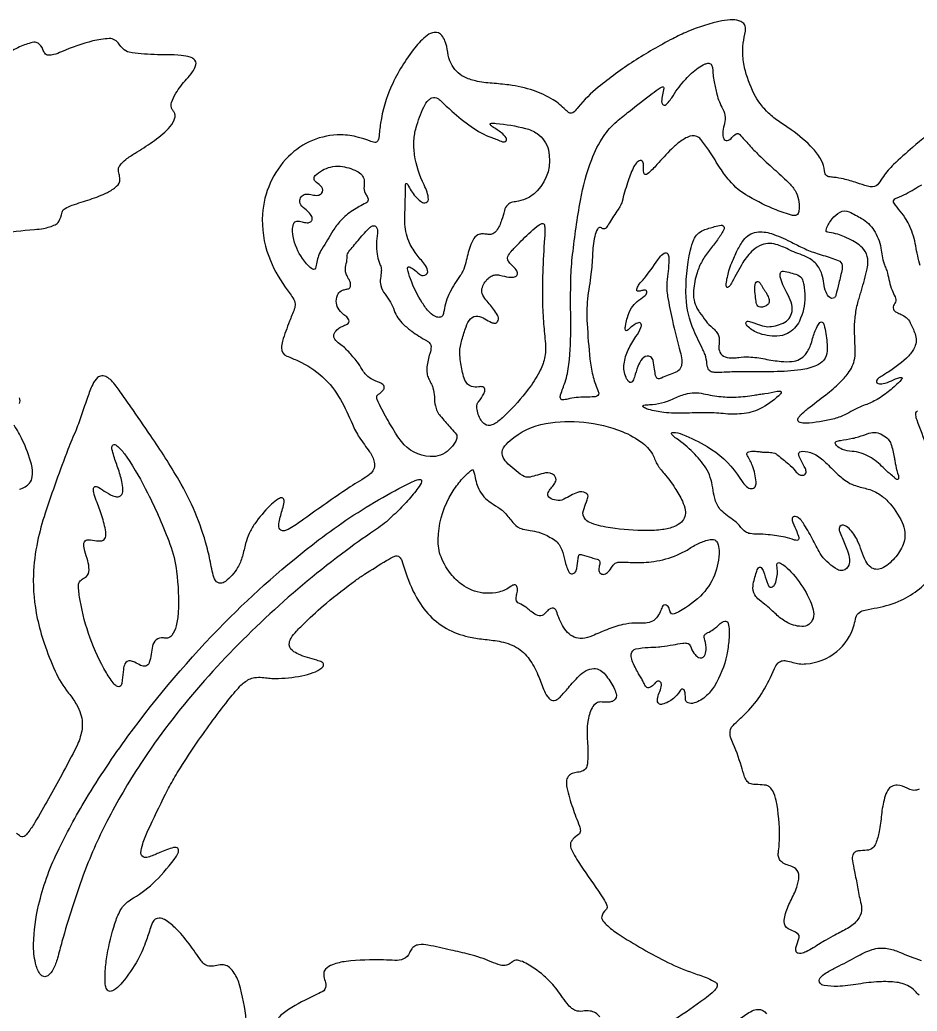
# Model space of a CAD drawing. Extents: x 5.6 to 18.4, y 2.5 to 21.5.
# Drawn here: x 8.2 to 13.13, y 9.19 to 14.64 of the extents above; entities that cross this region are included whole.
import ezdxf

# ---------------------------------------------------------------- set-up
doc = ezdxf.new("R2010")
doc.units = 0
doc.layers.add('SignTorch_HUMMINGBIRD_WELCO', color=18, linetype='CONTINUOUS')

msp = doc.modelspace()

# ---------------------------------------------------------------- linework, layer by layer
at = {"layer": 'SignTorch_HUMMINGBIRD_WELCO'}
for points in [[(13.4174, 14.1841, 0.022023), (13.1083, 13.9391, 0.01032), (13.0039, 13.8447, 0.053553), (12.9477, 13.7791, 0.002299), (12.9219, 13.7411, -0.233719), (12.8884, 13.722, -0.091394), (12.8609, 13.7254, -0.005958), (12.8014, 13.7448, 0.023721), (12.729, 13.7657, 0.032986), (12.6755, 13.7747, -0.01527), (12.649, 13.7782, -0.265751), (12.6289, 13.7945, -0.064222), (12.6252, 13.8098, 0.095227), (12.6065, 13.8697, 0.065647), (12.5621, 13.9313, 0.050217), (12.4411, 14.0365, 0.009999), (12.3769, 14.0799, -0.045527), (12.3161, 14.1278, -0.078448), (12.2456, 14.2192, -0.059863), (12.1895, 14.3592, -0.046527), (12.1757, 14.4402, -0.053695), (12.178, 14.5114, -0.018292), (12.1899, 14.5786, 0.18899), (12.184, 14.615, 0.165699), (12.1651, 14.6312, 0.089218), (12.1208, 14.6402, 0.05892), (12.0604, 14.6345, 0.045708), (11.8732, 14.5759, 0.021974), (11.7899, 14.5368, 0.0223), (11.5764, 14.4124, 0.029307), (11.381, 14.2698, 0.045469), (11.27, 14.16, -0.007962), (11.248, 14.1348, -0.384898), (11.218, 14.1316, -0.041114), (11.2013, 14.146, 0.060808), (11.1323, 14.2011, 0.057114), (11.0251, 14.2513, 0.04863), (10.8897, 14.2825, 0.016423), (10.7979, 14.2914, -0.038949), (10.7065, 14.3045, -0.062197), (10.6435, 14.327, -0.168124), (10.5719, 14.4009, -0.076941), (10.554, 14.4625, 0.058363), (10.5384, 14.5248, 0.075381), (10.5221, 14.5537, 0.264875), (10.4797, 14.5711, 0.135242), (10.4408, 14.5547, 0.058804), (10.373, 14.4872, 0.061076), (10.245, 14.2773, 0.07017), (10.1846, 14.0717, 0.012846), (10.1752, 13.9935, -0.110429), (10.1691, 13.9746, -0.309794), (10.1527, 13.967, -0.04954), (10.123, 13.975, 0.023732), (10.063, 13.9946, 0.06504), (9.967, 14.008, 0.202331), (9.6779, 13.8888, 0.18099), (9.5357, 13.5724, 0.106053), (9.57, 13.3408, 0.068123), (9.661, 13.172, -0.010873), (9.7029, 13.1119, -0.125534), (9.7144, 13.0792, -0.113567), (9.7103, 13.05, -0.005124), (9.6842, 12.9838, 0.022524), (9.6455, 12.8745, 0.070958), (9.6398, 12.8379, 0.30757), (9.6699, 12.7926, -0.007632), (9.7313, 12.7663, -0.080133), (9.8654, 12.6785, -0.080946), (9.9639, 12.554, -0.029275), (10.0295, 12.418, 0.049905), (10.0678, 12.3463, 0.012397), (10.1241, 12.2667, -0.107989), (10.15, 12.2095, -0.257109), (10.132, 12.15, -0.061644), (10.094, 12.121, 0.017377), (9.9918, 12.0566, 0.007063), (9.7483, 11.8859, -0.025982), (9.6765, 11.8395, -0.103591), (9.6559, 11.8328, -0.145468), (9.6373, 11.8362, -0.196207), (9.628, 11.8469, -0.14355), (9.6266, 11.8806, -0.009972), (9.6461, 11.953, 0.02292), (9.6551, 11.9898, 0.212473), (9.6507, 12.0085, 0.335747), (9.6354, 12.0129, 0.060519), (9.6126, 12.0008, 0.044077), (9.5772, 11.9709, 0.041778), (9.4933, 11.8711, 0.04519), (9.4624, 11.8178, 0.047655), (9.443, 11.7627, -0.002956), (9.425, 11.6925, -0.071225), (9.3988, 11.6301, -0.092677), (9.3315, 11.5542, -0.146287), (9.3059, 11.5442, -0.287969), (9.2773, 11.5592, -0.082001), (9.262, 11.599, 0.001627), (9.2417, 11.6967, 0.014474), (9.2299, 11.7456, 0.065897), (9.0769, 12.1098, 0.01789), (8.9216, 12.3549, 0.001125), (8.8121, 12.5139, 0.002143), (8.754, 12.597, 0.031789), (8.7053, 12.6575, 0.078487), (8.6806, 12.6773, 0.145332), (8.6525, 12.6838, 0.169019), (8.6295, 12.6741, 0.1066), (8.6025, 12.637, 0.018502), (8.5738, 12.5647, 0.008001), (8.5436, 12.4752, -0.021304), (8.511, 12.3865, -0.004466), (8.4881, 12.3329, 0.011625), (8.466, 12.279, 0.011919), (8.3414, 11.9291, 0.027457), (8.2993, 11.7733, 0.043312), (8.2768, 11.5897, 0.062195), (8.2981, 11.3513, 0.028366), (8.336, 11.2142, 0.024646), (8.396, 11.062, 0.061904), (8.4701, 10.9408, -0.035813), (8.5134, 10.8776, -0.055857), (8.5361, 10.8265, -0.122426), (8.542, 10.7317, -0.071046), (8.5144, 10.6492, -0.007143), (8.4324, 10.4916, -0.010381), (8.2848, 10.2303, -0.030534), (8.2459, 10.1729, -0.041313), (8.2308, 10.1564, -0.32522), (8.2064, 10.1535, -0.077955), (8.1841, 10.1709, 0.392947)], [(8.0807, 13.4665, -0.01414), (8.2826, 13.488, 0.025812), (8.3329, 13.4945, 0.060778), (8.3968, 13.5145, 0.159964), (8.416, 13.532, 0.076673), (8.4352, 13.5829, -0.104723), (8.4406, 13.5954, -0.117906), (8.4503, 13.6037, -0.033996), (8.4904, 13.6212, -0.008532), (8.5879, 13.6539, 0.037596), (8.6833, 13.6923, 0.060169), (8.7341, 13.7255, 0.23156), (8.7518, 13.7653, 0.060632), (8.7474, 13.7926, -0.078969), (8.744, 13.82, -0.156337), (8.7508, 13.8388, -0.063384), (8.7848, 13.8731, -0.029385), (8.8351, 13.9077, 0.013886), (8.9304, 13.9691, 0.047806), (9.0188, 14.0428, 0.095639), (9.051, 14.091, 0.09524), (9.0557, 14.1133, 0.129515), (9.0517, 14.1296, 0.038105), (9.0425, 14.144, -0.097362), (9.035, 14.1593, -0.142865), (9.0356, 14.1853, -0.064551), (9.0596, 14.2368, -0.044126), (9.1183, 14.3136, 0.027648), (9.1513, 14.3539, 0.096057), (9.1693, 14.3923, 0.294812), (9.1583, 14.4249, 0.098313), (9.1377, 14.4355, 0.04588), (9.0894, 14.4447, 0.024937), (9.0121, 14.4483, -0.019152), (8.8685, 14.4533, -0.031023), (8.8032, 14.4622, -0.159541), (8.7675, 14.4823, -0.035154), (8.7476, 14.5074, 0.106672), (8.7242, 14.5295, 0.148548), (8.6934, 14.5374, 0.050954), (8.6032, 14.5241, 0.042426), (8.4313, 14.4647, -0.036372), (8.3885, 14.4493, -0.075896), (8.3599, 14.4458, -0.229938), (8.3393, 14.4566, -0.076292), (8.3284, 14.4774, 0.160909), (8.302, 14.512, 0.196911), (8.2796, 14.5169, 0.060133), (8.21, 14.4956, 0.028633), (8.1329, 14.4561, 0.019166)], [(13.1508, 13.2901, -0.027215), (13.1256, 13.3983, 0.057102), (13.094, 13.5048, 0.041733), (13.0739, 13.5427, 0.031242), (13.04, 13.589, -0.02239), (13.0071, 13.6324, -0.416668), (13.0116, 13.6565, -0.061999), (13.0236, 13.6627, 0.037765), (13.073, 13.685, 0.010886), (13.1591, 13.7345, 0.004594)], [(9.446, 9.1434, 0.047206), (9.4076, 9.3431, 0.083608), (9.3751, 9.4101, 0.086383), (9.347, 9.4379, 0.129015), (9.322, 9.447, 0.088853), (9.2849, 9.444, -0.068111), (9.248, 9.4394, -0.154297), (9.2188, 9.449, -0.0839), (9.199, 9.469, 0.003895), (9.1326, 9.5622, 0.043212), (9.0559, 9.6508, 0.05661), (8.998, 9.6956, 0.135318), (8.968, 9.7041, 0.299493), (8.932, 9.6807, 0.025795), (8.917, 9.6413, -0.008553), (8.8913, 9.5656, -0.040931), (8.8501, 9.475, -0.045057), (8.765, 9.3502, -0.053554), (8.7297, 9.3156, -0.09053), (8.7049, 9.3024, -0.29627), (8.6836, 9.3083, -0.154375), (8.6729, 9.3321, -0.047698), (8.6714, 9.4148, -0.022596), (8.6822, 9.5023, -0.036291), (8.7245, 9.6747, -0.04021), (8.7537, 9.7452, -0.114551), (8.7946, 9.7936, -0.026826), (8.8265, 9.8148, 0.061952), (8.9475, 9.9082, 0.043705), (9.0633, 10.045, 0.118246), (9.0748, 10.0737, 0.154359), (9.0729, 10.085, 0.195223), (9.066, 10.091, 0.151375), (9.0467, 10.0916, 0.036196), (8.972, 10.065, -0.00841), (8.9143, 10.0408, -0.139285), (8.887, 10.0379, -0.380827), (8.8677, 10.0623, -0.065364), (8.8772, 10.112, -0.028294), (8.9058, 10.1848, -0.009901), (9.0033, 10.3859, -0.007901), (9.0479, 10.4701, -0.014974), (9.0734, 10.5134, -0.00906), (9.1628, 10.6495, -0.016142), (9.3454, 10.8993, -0.018822), (9.4117, 10.9779, -0.094508), (9.4631, 11.0164, -0.0765), (9.4925, 11.0256, -0.057016), (9.5336, 11.027, -0.015256), (9.5695, 11.0231, 0.03649), (9.6056, 11.0207, 0.047878), (9.7523, 11.0358, 0.036927), (9.8144, 11.0531, 0.07876), (9.8625, 11.0796, 0.233879), (9.871, 11.097, 0.288256), (9.8625, 11.1103, 0.033653), (9.8346, 11.1211, 0.009155), (9.7836, 11.1362, -0.037696), (9.7335, 11.1542, -0.057102), (9.7002, 11.1738, -0.286665), (9.6833, 11.2181, -0.090945), (9.6929, 11.2423, -0.048071), (9.7226, 11.2813, -0.015035), (9.7455, 11.3045, 0.005426), (9.7689, 11.3273, -0.021758), (9.8871, 11.4353, -0.017242), (10.0465, 11.5596, -0.014287), (10.0964, 11.5937, -0.006088), (10.2168, 11.669, -0.032878), (10.2623, 11.6927, -0.300583), (10.2884, 11.6882, -0.126132), (10.301, 11.6684, 0.004067), (10.3307, 11.58, 0.061275), (10.4037, 11.4308, 0.15999), (10.606, 11.2683, 0.035904), (10.6672, 11.2502, 0.027663), (10.749, 11.237, -0.014444), (10.8355, 11.2254, -0.087628), (10.9314, 11.1917, -0.114464), (11.0021, 11.1271, -0.051669), (11.0496, 11.04, -0.008016), (11.0806, 10.9623, 0.060607), (11.1016, 10.9225, 0.072269), (11.1171, 10.9059, 0.275218), (11.1473, 10.9016, 0.109983), (11.1719, 10.9191, 0.007369), (11.2167, 10.9702, -0.014176), (11.2737, 11.0335, -0.078983), (11.3141, 11.0643, -0.115375), (11.3559, 11.0756, -0.137127), (11.3914, 11.067, -0.100877), (11.4197, 11.0425, -0.043877), (11.4658, 10.9708, -0.043887), (11.4795, 10.9377, -0.32733), (11.4668, 10.9, -0.094862), (11.4498, 10.8923, -0.071455), (11.4251, 10.8901, -0.002359), (11.3949, 10.8918, 0.162914), (11.3705, 10.8852, 0.126881), (11.3473, 10.8595, 0.087092), (11.3233, 10.7837, 0.054058), (11.3209, 10.6876, -0.023776), (11.3243, 10.5915, -0.04805), (11.3187, 10.5398, -0.240732), (11.298, 10.514, -0.07377), (11.2677, 10.5055, 0.053808), (11.237, 10.4982, 0.11387), (11.2193, 10.4868, 0.159157), (11.2071, 10.4621, 0.090004), (11.2085, 10.4215, 0.031154), (11.2404, 10.3095, 0.008612), (11.2776, 10.2097, -0.089938), (11.2828, 10.1835, -0.251344), (11.2727, 10.1639, 0.055857), (11.2419, 10.1373, 0.060941), (11.2308, 10.1219, 0.112357), (11.2279, 10.1119, 0.126046), (11.234, 10.0811, 0.038887), (11.2842, 9.9943, -0.000005), (11.396, 9.8315, -0.028449), (11.4216, 9.7893, -0.065927), (11.43, 9.7667, -0.178536), (11.4288, 9.7576, -0.092181), (11.4222, 9.7493, 0.151249), (11.4, 9.713, 0.193278), (11.402, 9.698, 0.075213), (11.4253, 9.6683, 0.044975), (11.4907, 9.6169, 0.0284), (11.7642, 9.4604, 0.034806), (11.9054, 9.4018, -0.014284), (11.9827, 9.3734, -0.04768), (12.0246, 9.3518, -0.160938), (12.0336, 9.3407, -0.259592), (12.0305, 9.3197, -0.044093), (12.0065, 9.2936, -0.026358), (11.9658, 9.2601, -0.016641), (11.8008, 9.147, -0.020149)], [(8.2003, 12.5326, 0.175562), (8.201, 12.5625, 0.097028)], [(13.1888, 12.2951, -0.007605), (13.1331, 12.4407, -0.043088), (13.1259, 12.4674, -0.136514), (13.1271, 12.4805, -0.134484), (13.135, 12.4914, -0.03855)], [(8.1997, 12.0604, 0.046206), (8.2319, 12.0748, 0.091273), (8.2552, 12.0944, 0.138467), (8.2706, 12.129, 0.102118), (8.2663, 12.1978, 0.048612), (8.2155, 12.3321, 0.021103), (8.1713, 12.4127, -0.175395)], [(13.1455, 10.4134, -0.070737), (13.1241, 10.4066, -0.100302), (13.1083, 10.4071, -0.061884), (13.0793, 10.418, 0.100356), (13.024, 10.434, 0.290488), (12.9725, 10.407, 0.062879), (12.9547, 10.3644, 0.043158), (12.9375, 10.2724, -0.021443), (12.9244, 10.1797, -0.046521), (12.9058, 10.1143, -0.111251), (12.8897, 10.0904, -0.178025), (12.8575, 10.0766, 0.011293), (12.8104, 10.073, 0.103997), (12.7925, 10.0674, 0.195066), (12.7799, 10.0516, 0.112066), (12.7779, 10.0208, 0.012621), (12.789, 9.961, -0.01134), (12.805, 9.8763, 0.023273), (12.823, 9.792, -0.084193), (12.8272, 9.7451, -0.148647), (12.8079, 9.6959, -0.100614), (12.751, 9.6479, -0.005099), (12.682, 9.611, 0.009207), (12.6313, 9.5835, 0.014984), (12.601, 9.565, -0.023265), (12.523, 9.5193, -0.074297), (12.4962, 9.5099, -0.117594), (12.4793, 9.5107, -0.265607), (12.4679, 9.5224, -0.138078), (12.4684, 9.5458, -0.012167), (12.484, 9.5924, 0.040497), (12.4859, 9.5994, 0.174809), (12.4844, 9.6086, 0.188869), (12.4573, 9.6309, -0.055653), (12.4253, 9.6455, -0.264219), (12.403, 9.6848, -0.061613), (12.4074, 9.7196, -0.06216), (12.4379, 9.7978, 0.038726), (12.472, 9.8746, 0.069024), (12.4841, 9.9334, 0.239577), (12.4662, 9.9752, 0.107281), (12.4359, 9.991, -0.04816), (12.4039, 10.0032, -0.104252), (12.3812, 10.021, -0.129149), (12.3713, 10.0423, -0.079306), (12.3708, 10.0638, 0.031072), (12.3771, 10.1499, 0.051047), (12.3589, 10.3503, 0.076438), (12.34, 10.4027, 0.070216), (12.3255, 10.4222, 0.106617), (12.312, 10.431, 0.066006), (12.2934, 10.4355, 0.02687), (12.2467, 10.4378, -0.069198), (12.221, 10.4413, -0.150128), (12.1995, 10.4551, -0.095885), (12.1853, 10.4805, -0.009157), (12.1674, 10.538, 0.035602), (12.115, 10.6797, -0.083657), (12.1053, 10.7162, -0.21704), (12.1216, 10.7629, -0.020552), (12.156, 10.796, 0.024062), (12.209, 10.8477, 0.051554), (12.2858, 10.9495, 0.039189), (12.349, 11.0755, -0.094174), (12.3681, 11.1051, -0.130408), (12.3877, 11.1171, -0.119337), (12.4126, 11.1184, -0.028405), (12.4504, 11.1091, 0.093624), (12.522, 11.101, 0.152842), (12.6914, 11.1683, 0.15901), (12.7867, 11.3157, 0.006083), (12.797, 11.3565, -0.191015), (12.8164, 11.3841, -0.09203), (12.8473, 11.3971, -0.009902), (12.913, 11.41, 0.062552), (13.0449, 11.4508, 0.135051), (13.2264, 11.6015, 0.140024)], [(11.3888, 9.161, 0.213288), (11.3362, 9.1936, 0.076304), (11.2958, 9.1928, -0.132385), (11.2557, 9.1966, -0.083628), (11.2352, 9.2083, -0.053741), (11.2097, 9.2345, -0.019824), (11.1776, 9.2788, 0.047539), (11.1136, 9.3577, 0.037119), (11.0521, 9.4115, 0.036897), (10.983, 9.456, 0.059118), (10.9444, 9.4714, 0.206665), (10.9136, 9.4669, 0.033756), (10.8963, 9.4545, -0.113105), (10.8773, 9.445, -0.132841), (10.8431, 9.4459, -0.02798), (10.793, 9.464, 0.038685), (10.6725, 9.5046, 0.007492), (10.5708, 9.5287, 0.002569), (10.445, 9.5559, 0.088165), (10.3944, 9.5575, 0.094734), (10.3714, 9.5495, 0.108194), (10.3556, 9.5351, 0.057158), (10.3434, 9.513, -0.195864), (10.3107, 9.4798, -0.116359), (10.2633, 9.4713, 0.005306), (10.2009, 9.4741, 0.036908), (9.9947, 9.4659, 0.063825), (9.92, 9.4476, 0.10343), (9.8826, 9.4233, 0.184088), (9.872, 9.4, 0.106709), (9.8771, 9.3664, -0.083717), (9.8838, 9.3329, -0.290267), (9.8638, 9.2993, -0.009783), (9.8256, 9.2808, 0.030885), (9.6785, 9.2018, 0.071429), (9.6228, 9.1553, 0.112141)], [(13.1438, 9.2802, -0.017773), (13.122, 9.3028, 0.066245), (13.0981, 9.3232, 0.115018), (13.0215, 9.3509, 0.04143), (12.925, 9.3543, 0.031418), (12.81, 9.3415, -0.033465), (12.6951, 9.3292, -0.053939), (12.622, 9.3341, -0.166843), (12.6008, 9.3459, -0.376556), (12.6004, 9.3751, -0.078281), (12.6338, 9.4036, -0.024876), (12.6911, 9.4351, 0.016734), (12.7985, 9.4918, -0.04848), (12.8857, 9.5309, -0.125694), (12.9693, 9.5372, -0.057823), (13.0358, 9.5174, 0.022951), (13.1563, 9.472, 0.026637)], [(12.161, 9.153, -0.045314), (12.2264, 9.194, -0.10408), (12.2591, 9.2027, -0.281692), (12.3059, 9.1775, -0.059464)]]:
    msp.add_lwpolyline(points, format="xyb", dxfattribs=at)
for points in [[(11.2292, 13.0595, -0.008201), (11.2306, 13.2166, -0.021999), (11.24, 13.351, -0.015001), (11.283, 13.648, -0.047646), (11.3451, 13.8734, -0.05499), (11.4097, 13.9994, -0.071049), (11.4826, 14.0816, -0.009044), (11.5507, 14.1372, -0.004963), (11.6775, 14.2351, -0.00695), (11.7216, 14.2675, -0.150473), (11.7347, 14.2718, -0.471513), (11.7412, 14.2644, -0.01686), (11.7339, 14.2291, 0.05924), (11.7293, 14.1907, 0.160288), (11.7339, 14.1768, 0.435701), (11.7534, 14.1746, 0.059955), (11.7764, 14.1997, 0.016196), (11.7924, 14.2235, -0.044461), (11.8614, 14.3148, -0.049916), (11.9293, 14.3762, -0.063742), (11.9679, 14.3977, -0.098717), (11.9883, 14.4015, -0.264085), (12.0039, 14.3924, -0.117801), (12.0093, 14.3742, 0.012575), (12.0122, 14.339, 0.021493), (12.0182, 14.2994, 0.012496), (12.033, 14.2321, 0.0668), (12.0654, 14.1499, -0.119885), (12.0782, 14.104, -0.085204), (12.0721, 14.0606, 0.073964), (12.0651, 14.0174, 0.097282), (12.0705, 13.9882, 0.358355), (12.0899, 13.9774, 0.184469), (12.1158, 13.9932, -0.088752), (12.1384, 14.0135, -0.365197), (12.1585, 14.0106, 0.001222), (12.2099, 13.953, 0.017265), (12.2635, 13.8973, 0.011824), (12.3463, 13.8206, -0.009906), (12.4246, 13.7487, -0.063752), (12.4623, 13.7021, -0.085989), (12.4818, 13.6536, -0.082628), (12.4843, 13.5992, -0.037087), (12.4797, 13.5759, -0.263103), (12.4703, 13.5664, -0.12711), (12.4492, 13.566, -0.040626), (12.3584, 13.5954, -0.030239), (12.2076, 13.6691, -0.088251), (12.1017, 13.7567, -0.034392), (12.0517, 13.8246, 0.001456), (11.9933, 13.9158, 0.021082), (11.9507, 13.9763, 0.065269), (11.9337, 13.9933, 0.256736), (11.8851, 14.0007, 0.074751), (11.8285, 13.9697, 0.03409), (11.783, 13.93, 0.017664), (11.7037, 13.8447, -0.042624), (11.652, 13.7944, -0.224531), (11.6381, 13.791, -0.237447), (11.6335, 13.7946, -0.095138), (11.63, 13.808, -0.023506), (11.6295, 13.8447, 0.188449), (11.6228, 13.8634, 0.294074), (11.6109, 13.8669, 0.142809), (11.5906, 13.8539, 0.073534), (11.5728, 13.8261, 0.027957), (11.5416, 13.7454, 0.015684), (11.5119, 13.6421, -0.062909), (11.502, 13.617, -0.032107), (11.4902, 13.5983, 0.026912), (11.442, 13.524, -0.038174), (11.4236, 13.497, -0.31669), (11.4069, 13.4921, -0.071975), (11.398, 13.4967, 0.215697), (11.3881, 13.4986, 0.212879), (11.3761, 13.4894, 0.073699), (11.3615, 13.4499, 0.043723), (11.3493, 13.3466, -0.025004), (11.341, 13.243, -0.006962), (11.3311, 13.1749, 0.015174), (11.3224, 13.1066, 0.039019), (11.3197, 12.9712, 0.009762), (11.335, 12.776, 0.0372), (11.3505, 12.6871, 0.040747), (11.377, 12.609, -0.056587), (11.3833, 12.5883, -0.280005), (11.3784, 12.5753, -0.156553), (11.3591, 12.5682, -0.008396), (11.3113, 12.5671, 0.020137), (11.2602, 12.5647, 0.046613), (11.213, 12.556, -0.059551), (11.1857, 12.5518, -0.367591), (11.1727, 12.562, -0.136652), (11.1741, 12.5804, 0.004409), (11.1983, 12.6494, 0.056762), (11.2195, 12.747, 0.026148), (11.23, 12.963, 0.002037), (11.2296, 13.0113, -0.001156)], [(10.32, 13.6349, 0.010244), (10.321, 13.7076, -0.008119), (10.3212, 13.7258, -0.083313), (10.324, 13.7402, -0.418606), (10.3271, 13.7416, -0.188193), (10.3342, 13.735, 0.025054), (10.3528, 13.7014, 0.084029), (10.4037, 13.6435, 0.169117), (10.4279, 13.6348, 0.416185), (10.4472, 13.6538, 0.08788), (10.4404, 13.6934, 0.029017), (10.4234, 13.7331, -0.078948), (10.3716, 13.898, -0.05071), (10.368, 13.9775, -0.056431), (10.38, 14.048, -0.03623), (10.4216, 14.1606, -0.091365), (10.449, 14.1999, -0.095549), (10.4664, 14.2116, -0.24947), (10.4989, 14.2087, -0.048232), (10.5152, 14.1956, 0.010227), (10.5764, 14.1384, 0.027823), (10.6828, 14.0533, 0.064725), (10.7953, 13.9933, -0.003793), (10.8542, 13.9705, 0.228112), (10.8702, 13.9717, 0.451831), (10.8745, 13.9928, 0.065481), (10.8488, 14.0189, 0.027615), (10.7996, 14.053, -0.103658), (10.7887, 14.0633, -0.131224), (10.787, 14.0678, -0.261963), (10.7881, 14.0701, -0.147987), (10.7938, 14.0721, -0.034232), (10.8195, 14.0715, -0.037696), (10.9811, 14.0439, -0.088678), (11.0451, 14.0152, -0.187244), (11.1068, 13.9254, -0.253645), (11.0459, 13.7011, -0.076687), (10.996, 13.6627, -0.084152), (10.9418, 13.6438, 0.005983), (10.9101, 13.638, 0.145537), (10.8834, 13.6241, 0.139593), (10.8649, 13.5921, -0.013795), (10.85, 13.5392, -0.078392), (10.8215, 13.4815, -0.269743), (10.7768, 13.461, -0.004041), (10.7502, 13.4639, 0.100283), (10.7294, 13.4621, 0.180181), (10.6971, 13.4379, 0.064057), (10.6765, 13.3946, 0.029149), (10.6531, 13.3061, -0.066631), (10.637, 13.2595, -0.041809), (10.6227, 13.2362, 0.043373), (10.566, 13.1429, 0.035496), (10.5451, 13.0917, 0.039359), (10.5332, 13.0432, -0.01274), (10.5291, 13.0213, -0.29306), (10.5144, 13.0065, -0.124194), (10.4941, 13.007, -0.145709), (10.453, 13.033, -0.038259), (10.4137, 13.0857, -0.052068), (10.349, 13.2164, -0.034765), (10.3327, 13.2716, -0.212535), (10.3347, 13.2812, -0.334619), (10.3412, 13.2832, -0.077341), (10.3649, 13.2704, -0.019854), (10.3977, 13.2434, 0.259187), (10.4274, 13.2367, 0.39494), (10.4432, 13.2634, 0.121085), (10.426, 13.298, -0.010095), (10.3807, 13.354, -0.067082), (10.3396, 13.4248, -0.097579), (10.3184, 13.5306, -0.009293)], [(9.8339, 13.308, -0.008231), (9.8269, 13.2758, -0.382132), (9.816, 13.2682, -0.154614), (9.8043, 13.2736, -0.056919), (9.7555, 13.3291, -0.102928), (9.7043, 13.4492, -0.083923), (9.7027, 13.5047, -0.062781), (9.707, 13.5209, -0.274726), (9.7242, 13.5339, -0.111102), (9.753, 13.5307, 0.070096), (9.7815, 13.5251, 0.156211), (9.7994, 13.5298, 0.197496), (9.808, 13.542, 0.208534), (9.8037, 13.5648, 0.058334), (9.7832, 13.5884, 0.004019), (9.7521, 13.6163, -0.260104), (9.7406, 13.6489, -0.161867), (9.7535, 13.673, -0.179447), (9.7763, 13.6828, -0.084838), (9.8083, 13.6789, 0.107938), (9.8404, 13.6765, 0.164258), (9.86, 13.6863, 0.389181), (9.8612, 13.721, 0.068019), (9.8327, 13.7466, -0.167543), (9.8202, 13.7631, -0.285181), (9.8254, 13.7842, -0.131329), (9.9099, 13.8316, -0.090058), (9.9626, 13.8353, -0.083259), (10.0544, 13.8094, -0.114289), (10.0817, 13.7878, -0.1336), (10.0936, 13.7604, -0.071542), (10.0936, 13.724, 0.152977), (10.0994, 13.6881, 0.046686), (10.1105, 13.6704, -0.189628), (10.1162, 13.6503, -0.258516), (10.1042, 13.633, 0.025262), (10.0322, 13.5926, 0.068106), (9.9651, 13.5364, 0.0451), (9.9228, 13.4804, 0.007422), (9.8927, 13.4305, -0.013938), (9.862, 13.381, 0.06222), (9.8439, 13.3443, 0.03369)], [(12.8273, 13.1521, 0.016251), (12.8588, 13.2728, 0.052653), (12.8633, 13.3112, 0.144213), (12.8474, 13.3678, 0.092845), (12.8148, 13.4031, 0.031245), (12.7806, 13.4253, 0.024561), (12.7342, 13.4486, 0.037877), (12.6973, 13.4617, 0.030823), (12.6502, 13.4715, -0.053037), (12.6366, 13.4749, -0.236526), (12.6344, 13.4773, -0.162758), (12.6349, 13.4915, -0.081314), (12.6663, 13.5464, -0.093311), (12.7098, 13.5833, -0.245853), (12.76, 13.585, -0.021452), (12.8282, 13.5486, -0.114051), (12.8959, 13.4842, -0.052228), (12.9195, 13.4387, -0.048979), (12.9344, 13.3861, -0.011747), (12.9412, 13.3428, 0.055044), (12.9517, 13.3001, 0.007737), (12.9614, 13.2748, -0.030276), (12.97, 13.2491, -0.015742), (12.9811, 13.2016, 0.049729), (12.9954, 13.1549, 0.014419), (13.012, 13.1185, -0.193501), (13.0141, 13.0897, -0.102279), (13.0068, 13.0769, 0.296258), (13.003, 13.05, 0.17868), (13.0201, 13.033, -0.000115), (13.0458, 13.0213, -0.061654), (13.0735, 13.0042, -0.110655), (13.096, 12.976, -0.024959), (13.122, 12.9153, -0.193572), (13.12, 12.8428, -0.092671), (13.0871, 12.7942, -0.058876), (12.9741, 12.7041, 0.000083), (12.9235, 12.6727, 0.188178), (12.9107, 12.6556, 0.446912), (12.9198, 12.6413, 0.085747), (12.9459, 12.6415, 0.071715), (12.9927, 12.6573, -0.060249), (13.0391, 12.6741, -0.114112), (13.0485, 12.6741, -0.389163), (13.0503, 12.6716, -0.156949), (13.0453, 12.6613, -0.028903), (12.9825, 12.6029, -0.040371), (12.914, 12.5549, -0.046384), (12.848, 12.524, 0.018855), (12.8097, 12.5086, 0.023683), (12.7803, 12.4938, -0.014631), (12.7353, 12.47, -0.053842), (12.6702, 12.4463, -0.043708), (12.5215, 12.4232, -0.093976), (12.4904, 12.427, -0.176284), (12.4799, 12.4351, -0.211897), (12.4782, 12.4462, -0.122648), (12.4879, 12.4633, -0.038702), (12.5335, 12.5045, -0.000408), (12.6314, 12.5799, 0.030714), (12.7089, 12.6475, 0.032408), (12.7537, 12.6978, 0.124215), (12.7902, 12.7804, 0.05743), (12.7932, 12.8364, -0.013299), (12.7896, 12.9405, -0.03487), (12.7943, 13.0175, -0.033962), (12.81, 13.095, -0.010712), (12.8185, 13.1236, 0.005637)], [(10.9674, 13.4354, -0.032117), (11.0556, 13.5134, -0.100813), (11.0715, 13.5213, -0.413677), (11.0848, 13.5136, -0.065627), (11.0881, 13.4883, -0.019667), (11.0861, 13.441, 0.012317), (11.0756, 13.252, 0.012488), (11.0746, 13.0932, 0.015916), (11.0808, 12.9689, 0.004211), (11.0906, 12.8621, -0.081384), (11.0854, 12.7806, -0.063611), (11.058, 12.7061, -0.04414), (10.9965, 12.6099, -0.034948), (10.8713, 12.4689, -0.039963), (10.8227, 12.4283, -0.059397), (10.7963, 12.414, -0.250002), (10.7578, 12.4184, -0.100414), (10.737, 12.4399, -0.120667), (10.7141, 12.5072, -0.042516), (10.714, 12.5234, -0.088154), (10.716, 12.531, -0.066493), (10.723, 12.542, 0.059321), (10.7516, 12.5856, 0.067621), (10.7579, 12.604, 0.39554), (10.7458, 12.6232, 0.122391), (10.7244, 12.6235, -0.137576), (10.6847, 12.6252, -0.227213), (10.6483, 12.66, -0.035216), (10.6357, 12.7021, -0.023967), (10.6215, 12.7833, -0.076828), (10.6234, 12.8473, -0.025735), (10.6316, 12.8818, -0.0121), (10.6546, 12.9536, -0.090775), (10.6794, 12.9975, -0.262593), (10.7188, 13.0124, -0.109265), (10.7574, 12.9974, 0.043375), (10.7937, 12.9776, 0.10364), (10.8126, 12.9736, 0.255715), (10.828, 12.982, 0.246864), (10.8304, 13.0093, 0.062721), (10.8111, 13.0427, 0.017034), (10.7637, 13.101, -0.099136), (10.7436, 13.1362, -0.165794), (10.7439, 13.1703, -0.138811), (10.7816, 13.2239, -0.087459), (10.804, 13.2365, -0.106584), (10.825, 13.239, -0.045005), (10.8523, 13.234, 0.060757), (10.9032, 13.2264, 0.084399), (10.9262, 13.2296, 0.30863), (10.9368, 13.2433, 0.184782), (10.9298, 13.2659, 0.035091), (10.904, 13.2943, -0.050513), (10.8871, 13.3142, -0.186839), (10.8827, 13.3326, -0.103913), (10.888, 13.3474, -0.048411), (10.908, 13.374, -0.006813), (10.9272, 13.3944, -0.003311)], [(12.1588, 12.706, 0.011228), (12.0726, 12.7035, -0.013872), (12.0261, 12.7024, -0.089701), (12.0018, 12.7069, -0.204372), (11.9847, 12.7232, -0.084471), (11.9783, 12.7502, 0.068518), (11.9679, 12.8007, 0.032934), (11.9563, 12.8277, -0.014067), (11.9058, 12.9342, -0.094037), (11.8639, 13.1153, -0.066578), (11.8882, 13.3756, -0.042016), (11.9064, 13.4324, -0.202035), (11.9591, 13.4844, -0.026052), (11.9894, 13.4947, 0.01062), (12.02, 13.504, -0.053442), (12.057, 13.5119, -0.422982), (12.0731, 13.4984, -0.147035), (12.0701, 13.4849, -0.031454), (12.0357, 13.4315, -0.012204), (11.9917, 13.3747, 0.047108), (11.9517, 13.315, 0.045429), (11.9241, 13.2508, 0.057249), (11.9043, 13.1531, 0.070639), (11.9073, 13.1006, 0.078867), (11.9236, 13.0563, 0.022933), (11.9382, 13.0328, 0.010996), (11.972, 12.986, 0.061005), (12.0088, 12.948, -0.052316), (12.0289, 12.9279, -0.077716), (12.0419, 12.9056, -0.091125), (12.046, 12.884, -0.02962), (12.0442, 12.8486, 0.129526), (12.0494, 12.8135, 0.226038), (12.0788, 12.7877, 0.084043), (12.1236, 12.7828, 0.016192), (12.1531, 12.7854, -0.040639), (12.208, 12.7877, -0.041363), (12.2971, 12.7768, 0.025922), (12.3859, 12.7631, 0.050829), (12.447, 12.7632, 0.193854), (12.5195, 12.8014, 0.04952), (12.5353, 12.8243, 0.043766), (12.548, 12.853, 0.017409), (12.559, 12.8892, -0.05231), (12.584, 12.9547, -0.069239), (12.5993, 12.9766, -0.440792), (12.6154, 12.9766, -0.124917), (12.6225, 12.9632, -0.041351), (12.6374, 12.8682, -0.025269), (12.6384, 12.821, -0.163801), (12.6198, 12.7704, -0.1236), (12.5808, 12.7409, -0.066464), (12.4942, 12.7171, -0.033396), (12.3463, 12.7069, 0.001196)], [(10.061, 13.428, -0.015589), (10.1185, 13.4926, -0.071491), (10.1333, 13.5044, -0.133162), (10.1492, 13.5087, -0.28718), (10.163, 13.5, -0.150994), (10.1678, 13.4683, 0.026711), (10.1621, 13.4092, 0.047235), (10.165, 13.3533, 0.057636), (10.1769, 13.309, -0.013926), (10.1852, 13.2859, -0.097886), (10.1887, 13.2586, -0.024796), (10.184, 13.2195, 0.10401), (10.1855, 13.18, 0.106582), (10.2092, 13.1321, -0.034698), (10.2394, 13.0881, -0.051327), (10.2597, 13.0436, 0.125889), (10.3092, 12.9677, 0.027846), (10.3559, 12.9294, 0.03071), (10.4362, 12.8779, -0.048768), (10.4518, 12.867, -0.222795), (10.4619, 12.8451, -0.077601), (10.4553, 12.8056, 0.054436), (10.4397, 12.7329, 0.058815), (10.4403, 12.6968, 0.076283), (10.4481, 12.67, 0.014175), (10.4611, 12.6443, -0.051115), (10.4721, 12.6177, -0.064835), (10.4801, 12.5684, 0.041601), (10.4857, 12.5187, 0.131928), (10.513, 12.4637, -0.006308), (10.565, 12.403, 0.023848), (10.5949, 12.3706, -0.255552), (10.6036, 12.3417, -0.085755), (10.5944, 12.3187, -0.066024), (10.5617, 12.2785, -0.206179), (10.4571, 12.2404, -0.2154), (10.299, 12.323, -0.02522), (10.2739, 12.3586, -0.010369), (10.2191, 12.4493, -0.026835), (10.1662, 12.5538, -0.128161), (10.1634, 12.5711, -0.212149), (10.1673, 12.5781, 0.016708), (10.1919, 12.5977, 0.108577), (10.2035, 12.613, 0.269294), (10.2018, 12.6304, 0.153042), (10.1795, 12.6472, -0.036028), (10.1321, 12.6681, -0.105421), (10.1, 12.6949, -0.032283), (10.0835, 12.7192, 0.029738), (10.0551, 12.7612, 0.021157), (10.0094, 12.8158, 0.056432), (9.9593, 12.8597, -0.08653), (9.9338, 12.8849, -0.137744), (9.9277, 12.9018, -0.14118), (9.9314, 12.919, -0.103043), (9.9507, 12.9422, -0.060668), (9.9731, 12.956, -0.00896), (10.0012, 12.9681, 0.420223), (10.0106, 12.9915, 0.140145), (9.9931, 13.0125, -0.078646), (9.9563, 13.0474, -0.136922), (9.9417, 13.0836, -0.121717), (9.9474, 13.1269, -0.168635), (9.9679, 13.1508, -0.080519), (9.9849, 13.1574, -0.005078), (10.0043, 13.1613, 0.240627), (10.0172, 13.1713, 0.146601), (10.0198, 13.1886, 0.097322), (10.0111, 13.2132, -0.026532), (9.9973, 13.2399, -0.092595), (9.9919, 13.2616, -0.081781), (9.9961, 13.3008, 0.076739), (10.0007, 13.3398, -0.184922), (10.0099, 13.3668, -0.000088)], [(12.66, 13.332, -0.002603), (12.6993, 13.3185, -0.293654), (12.7218, 13.2897, -0.07039), (12.7208, 13.271, -0.016405), (12.7031, 13.193, 0.009847), (12.6875, 13.1279, -0.166537), (12.6787, 13.1135, -0.382635), (12.6528, 13.1145, -0.100599), (12.6331, 13.1432, -0.075395), (12.6204, 13.1925, 0.04892), (12.6103, 13.2424, 0.110217), (12.5782, 13.2989, 0.105766), (12.5233, 13.3385, 0.018952), (12.4784, 13.3562, -0.032055), (12.434, 13.375, 0.031409), (12.3675, 13.4034, 0.16954), (12.2807, 13.4037, 0.105026), (12.2317, 13.3743, 0.067501), (12.1758, 13.306, 0.022265), (12.1172, 13.2004, -0.069206), (12.1002, 13.1755, -0.079286), (12.0942, 13.1707, -0.449745), (12.0857, 13.1736, -0.138424), (12.0837, 13.19, -0.031055), (12.0992, 13.2603, -0.027239), (12.1147, 13.3052, -0.017385), (12.1451, 13.373, -0.043135), (12.1796, 13.4301, -0.202137), (12.2511, 13.4733, -0.119952), (12.3329, 13.4655, -0.03378), (12.4354, 13.422, 0.003965), (12.5011, 13.3894, 0.033851), (12.5741, 13.3598, 0.003667), (12.6171, 13.346, -0.006027)], [(11.7586, 13.199, 0.065221), (11.7622, 13.1192, 0.011845), (11.7885, 12.9886, 0.009487), (11.8312, 12.8153, -0.037602), (11.8394, 12.7715, -0.079327), (11.8378, 12.7386, -0.180837), (11.821, 12.712, -0.070622), (11.8034, 12.7022, 0.009607), (11.729, 12.672, -0.090722), (11.7114, 12.668, -0.20261), (11.7036, 12.6709, -0.161084), (11.6956, 12.6859, -0.016052), (11.6906, 12.72, 0.024902), (11.6828, 12.7681, 0.213216), (11.6679, 12.7885, 0.322239), (11.6311, 12.7847, 0.103304), (11.604, 12.748, 0.04848), (11.5846, 12.6923, -0.05131), (11.574, 12.6624, -0.073775), (11.5667, 12.6515, -0.4012), (11.551, 12.6504, -0.122259), (11.5335, 12.6742, -0.127095), (11.523, 12.75, -0.084912), (11.5455, 12.8273, -0.037702), (11.588, 12.9, 0.048898), (11.6158, 12.9502, 0.162811), (11.6174, 12.9678, 0.438201), (11.6025, 12.9761, 0.072492), (11.5777, 12.9637, 0.041601), (11.5448, 12.9365, -0.185077), (11.5349, 12.9322, -0.339889), (11.5307, 12.9352, -0.105551), (11.5293, 12.9501, -0.024102), (11.5326, 12.9693, -0.01321), (11.5411, 13.0038, -0.069714), (11.5643, 13.0578, -0.086777), (11.5955, 13.0934, -0.028296), (11.634, 13.121, 0.209381), (11.6483, 13.1422, 0.197621), (11.6466, 13.1503, 0.215866), (11.6401, 13.1542, 0.113343), (11.6202, 13.1521, -0.083172), (11.6005, 13.1488, -0.137045), (11.5946, 13.1504, -0.223173), (11.5925, 13.1536, -0.12441), (11.5932, 13.1608, -0.038738), (11.6026, 13.1816, -0.077837), (11.6215, 13.206, 0.042459), (11.642, 13.229, 0.009935), (11.7185, 13.3353, -0.112268), (11.7427, 13.3576, -0.171787), (11.7549, 13.3598, -0.21592), (11.7632, 13.3542, -0.098049), (11.7674, 13.3431, -0.049942), (11.769, 13.32, -0.020384), (11.7647, 13.2595, 0.006816)], [(12.251, 12.9695, 0.026524), (12.2942, 12.9561, 0.067317), (12.312, 12.954, 0.102674), (12.3971, 12.9735, 0.249678), (12.4458, 13.0375, 0.125345), (12.4414, 13.088, 0.047624), (12.417, 13.141, -0.07047), (12.3814, 13.2286, -0.141376), (12.3821, 13.2497, -0.370994), (12.3984, 13.2596, -0.026847), (12.4376, 13.2508, -0.01597), (12.4755, 13.2388, -0.2228), (12.5036, 13.2112, -0.043017), (12.5107, 13.1856, -0.046997), (12.5168, 13.1181, -0.111282), (12.4862, 12.9846, -0.164181), (12.4205, 12.9171, -0.110729), (12.3631, 12.9023, -0.100569), (12.2563, 12.9205, -0.055529), (12.2245, 12.9371, -0.059739), (12.1993, 12.9588, -0.128596), (12.1925, 12.9716, -0.355214), (12.198, 12.983, -0.154967), (12.2053, 12.984, -0.041924), (12.231, 12.977, -0.005746), (12.241, 12.9733, 0.004034)], [(12.2955, 13.1523, -0.044888), (12.305, 13.1383, -0.027456), (12.3171, 13.1135, -0.103504), (12.3208, 13.0943, -0.201471), (12.3126, 13.0754, -0.213762), (12.2731, 13.0614, -0.321705), (12.2507, 13.0804, -0.026562), (12.2484, 13.0924, -0.007561), (12.2431, 13.1347, -0.052797), (12.2429, 13.1866, -0.195785), (12.2497, 13.1993, -0.423367), (12.2671, 13.1975, -0.021155), (12.2778, 13.1826, -0.038739), (12.2862, 13.1672, 0.065955)], [(12.2969, 12.587, 0.017035), (12.3646, 12.5996, -0.108601), (12.3819, 12.5996, -0.532362), (12.3857, 12.5899, -0.052634), (12.373, 12.575, -0.076363), (12.2689, 12.5026, -0.09386), (12.1691, 12.4753, -0.044995), (12.068, 12.4762, 0.025865), (11.967, 12.481, 0.008484), (11.854, 12.4786, -0.037689), (11.7411, 12.4829, -0.041234), (11.6575, 12.4994, -0.058197), (11.6349, 12.5088, -0.099358), (11.6268, 12.5157, -0.327529), (11.6266, 12.5193, -0.197721), (11.6317, 12.5226, -0.037462), (11.662, 12.526, 0.100941), (11.7922, 12.5579, -0.040152), (11.8598, 12.5834, -0.127767), (11.9589, 12.586, 0.030919), (12.0566, 12.5697, 0.037553), (12.1397, 12.5672, 0.031507), (12.238, 12.578, -0.007422), (12.2674, 12.5827, 0.001857)], [(11.743, 12.147, -0.02963), (11.8025, 12.0674, -0.035272), (11.8434, 11.9945, -0.067557), (11.8587, 11.9463, -0.245696), (11.8376, 11.8808, -0.099024), (11.7995, 11.8557, -0.066123), (11.7336, 11.8388, -0.029401), (11.6474, 11.8335, -0.03766), (11.4488, 11.8481, -0.044448), (11.3436, 11.8736, -0.123092), (11.3103, 11.895, -0.27127), (11.2992, 11.9438, -0.019142), (11.3161, 11.9913, 0.033998), (11.3241, 12.0157, 0.34871), (11.313, 12.04, 0.209019), (11.2662, 12.0429, 0.039053), (11.2308, 12.0268, -0.007714), (11.1915, 12.0058, -0.169861), (11.15, 12, -0.073082), (11.1143, 12.0128, -0.342915), (11.104, 12.0359, -0.12533), (11.1173, 12.061, 0.026828), (11.1353, 12.083, 0.070829), (11.1471, 12.105, 0.299532), (11.1396, 12.1365, 0.243031), (11.0914, 12.1503, 0.028337), (11.0464, 12.1385, -0.022689), (11.0068, 12.1277, -0.209205), (10.964, 12.136, -0.045469), (10.8762, 12.2092, -0.123608), (10.8544, 12.2458, -0.222433), (10.8605, 12.2875, -0.067707), (10.8962, 12.3285, -0.136897), (11.0928, 12.4224, -0.069523), (11.3016, 12.4297, -0.068949), (11.5129, 12.3776, -0.067924), (11.6256, 12.3138, -0.058252), (11.6598, 12.2809, -0.060917), (11.6841, 12.2426, -0.011905), (11.6969, 12.2139, 0.051247), (11.7119, 12.1863, 0.017095), (11.7212, 12.1737, 0.00778)], [(12.7209, 11.7951, -0.014206), (12.7509, 11.7225, -0.071495), (12.7616, 11.6747, -0.096954), (12.7581, 11.6445, -0.282149), (12.724, 11.615, -0.17179), (12.6951, 11.6202, -0.099422), (12.608, 11.696, -0.038472), (12.6001, 11.7081, -0.005966), (12.5565, 11.7898, 0.022939), (12.5065, 11.8762, 0.073368), (12.4859, 11.8998, 0.1261), (12.4635, 11.9108, 0.432137), (12.4474, 11.8996, 0.135822), (12.4501, 11.878, 0.004728), (12.4714, 11.8283, -0.036481), (12.4835, 11.7941, -0.482232), (12.473, 11.7798, -0.103263), (12.4598, 11.7819, 0.043639), (12.4085, 11.7969, 0.023801), (12.3144, 11.8109, 0.02293), (12.257, 11.814, -0.03129), (12.2164, 11.8169, -0.123389), (12.1899, 11.8275, -0.067829), (12.1653, 11.8509, 0.068784), (12.1194, 11.8944, -0.002716), (12.0815, 11.9218, -0.066552), (12.05, 11.952, -0.111321), (12.021, 12.0119, -0.017828), (12.0099, 12.0685, 0.034235), (11.9967, 12.1254, 0.072223), (11.972, 12.178, 0.050613), (11.9027, 12.2629, 0.046424), (11.8109, 12.339, -0.059768), (11.7851, 12.3616, -0.306752), (11.7841, 12.3688, -0.293682), (11.7914, 12.3732, -0.089562), (11.844, 12.362, -0.035967), (11.9798, 12.2949, -0.107277), (12.1445, 12.1432, -0.007158), (12.175, 12.0984, 0.100568), (12.2027, 12.0707, 0.19652), (12.2291, 12.0654, 0.261003), (12.2451, 12.0788, 0.111633), (12.2483, 12.1022, 0.069758), (12.2285, 12.189, 0.051134), (12.2003, 12.2449, -0.262679), (12.1995, 12.2608, -0.224908), (12.2077, 12.2673, -0.071278), (12.2393, 12.27, -0.022263), (12.2646, 12.2674, 0.027475), (12.29, 12.265, -0.000877), (12.327, 12.2636, -0.120508), (12.358, 12.2546, -0.039104), (12.3682, 12.2477, -0.006453), (12.426, 12.2, -0.047536), (12.464, 12.1611, 0.083905), (12.4859, 12.1417, 0.21848), (12.5103, 12.1386, 0.289183), (12.5227, 12.1532, 0.152338), (12.5191, 12.1755, 0.011149), (12.496, 12.2193, -0.042918), (12.4825, 12.2494, -0.364502), (12.4888, 12.266, -0.136268), (12.5045, 12.2698, -0.092462), (12.5599, 12.2575, -0.093829), (12.6223, 12.2158, 0.000684), (12.6859, 12.1535, 0.041841), (12.7444, 12.1052, 0.068261), (12.786, 12.084, 0.025106), (12.8559, 12.0637, -0.084206), (12.9228, 12.0352, -0.060247), (12.9726, 11.9942, -0.084663), (13.0507, 11.878, -0.076953), (13.0655, 11.8242, -0.122987), (13.0569, 11.7578, -0.049813), (13.0367, 11.7184, -0.075164), (12.9756, 11.6492, -0.069711), (12.9376, 11.6254, -0.274514), (12.8785, 11.6323, -0.118626), (12.8515, 11.6656, -0.029282), (12.828, 11.723, 0.025401), (12.806, 11.7782, 0.09136), (12.759, 11.845, 0.117994), (12.7294, 11.8628, 0.427925), (12.7062, 11.8501, 0.150784), (12.707, 11.8299, 0.020323)], [(13.0156, 12.1916, 0.032112), (13.0302, 12.1355, -0.108587), (13.0317, 12.1211, -0.180049), (13.0291, 12.1158, -0.305574), (13.0224, 12.1148, -0.08619), (13.0086, 12.1245, 0.034194), (12.9851, 12.145, -0.041458), (12.9468, 12.1795, 0.071313), (12.872, 12.2391, 0.11643), (12.7755, 12.2688, -0.071033), (12.7223, 12.2801, -0.119086), (12.6899, 12.3016, -0.123663), (12.6831, 12.3141, -0.41003), (12.6887, 12.3239, -0.025302), (12.7125, 12.3291, 0.00365), (12.7782, 12.3407, 0.029318), (12.812, 12.349, 0.012962), (12.8689, 12.3682, -0.128552), (12.909, 12.372, -0.088037), (12.9419, 12.3605, -0.075829), (12.9738, 12.3356, -0.105957), (12.9891, 12.3103, -0.041002), (13.008, 12.237, -0.004334), (13.0117, 12.2143, 0.009297)], [(8.7189, 12.2429, -0.021072), (8.7084, 12.2817, -0.207201), (8.7121, 12.3013, -0.412087), (8.7288, 12.3046, -0.055536), (8.7517, 12.2853, -0.044), (8.7905, 12.2366, -0.029238), (8.9045, 12.0404, -0.028757), (9.0269, 11.7592, -0.05707), (9.0635, 11.6087, -0.042662), (9.0724, 11.3844, -0.049214), (9.0616, 11.3101, -0.097763), (9.0369, 11.2572, -0.211832), (9.0127, 11.2433, -0.060215), (8.9909, 11.2437, 0.201817), (8.9521, 11.2333, 0.186793), (8.9308, 11.198, 0.006787), (8.9238, 11.1541, -0.038032), (8.9134, 11.108, -0.259073), (8.8942, 11.0895, -0.192513), (8.8656, 11.093, 0.006481), (8.8337, 11.1099, 0.082593), (8.8096, 11.1177, 0.322631), (8.7797, 11.1022, 0.099391), (8.7711, 11.071, -0.01281), (8.7653, 11.0114, -0.030607), (8.7607, 10.9871, -0.453893), (8.739, 10.976, -0.129529), (8.7209, 10.9894, -0.037511), (8.6775, 11.0526, -0.044452), (8.5885, 11.243, -0.043735), (8.5333, 11.4495, -0.02579), (8.5239, 11.5255, -0.102775), (8.5265, 11.5447, -0.188463), (8.5449, 11.566, 0.062195), (8.5679, 11.5821, 0.220022), (8.5829, 11.6174, 0.062342), (8.575, 11.668, 0.006684), (8.5593, 11.7201, -0.073982), (8.5534, 11.7572, -0.127009), (8.5572, 11.7726, -0.174641), (8.5659, 11.7805, -0.140988), (8.5898, 11.783, 0.018597), (8.6339, 11.7769, 0.078297), (8.6533, 11.778, 0.275855), (8.6729, 11.7962, 0.113063), (8.6746, 11.8264, 0.036779), (8.6527, 11.9155, 0.01942), (8.6221, 11.9982, -0.048037), (8.6083, 12.0436, -0.073436), (8.6071, 12.066, -0.376185), (8.6176, 12.076, -0.153656), (8.6355, 12.0711, -0.002648), (8.6767, 12.0444, 0.066802), (8.727, 12.0202, 0.177562), (8.7486, 12.021, 0.28263), (8.7677, 12.0471, 0.069994), (8.765, 12.093, 0.036544), (8.744, 12.1686, -0.009683)], [(11.0074, 11.8341, -0.015957), (11.0541, 11.8244, -0.040571), (11.072, 11.8185, -0.045384), (11.1428, 11.7807, -0.10858), (11.1664, 11.7564, -0.083833), (11.1901, 11.6987, 0.019075), (11.2062, 11.6384, 0.040152), (11.2184, 11.6076, 0.52295), (11.2514, 11.6027, 0.147418), (11.2628, 11.6255, 0.011616), (11.2708, 11.68, -0.024942), (11.2739, 11.6976, -0.336894), (11.2804, 11.7031, -0.094148), (11.2934, 11.7013, 0.006647), (11.3429, 11.6851, 0.029369), (11.3743, 11.6774, -0.340569), (11.3894, 11.6606, -0.096951), (11.3866, 11.6376, 0.104392), (11.3842, 11.6146, 0.458625), (11.4139, 11.594, 0.14823), (11.4356, 11.6072, 0.041641), (11.4595, 11.6389, -0.109165), (11.4746, 11.6542, -0.145351), (11.4946, 11.66, -0.007321), (11.577, 11.6585, 0.042949), (11.6856, 11.6641, 0.065237), (11.816, 11.7, 0.04198), (11.876, 11.7314, -0.03109), (11.9352, 11.7641, -0.058745), (11.9964, 11.7847, -0.158161), (12.0208, 11.7821, -0.191186), (12.0362, 11.7663, -0.095208), (12.045, 11.724, -0.205611), (11.942, 11.4735, -0.085292), (11.804, 11.378, -0.107215), (11.7905, 11.375, -0.272538), (11.7796, 11.3812, -0.075475), (11.7707, 11.4046, 0.238394), (11.755, 11.424, 0.42814), (11.7324, 11.4148, -0.007892), (11.7213, 11.3876, -0.06483), (11.701, 11.3535, -0.145513), (11.6699, 11.3314, -0.082351), (11.6306, 11.325, 0.002457), (11.581, 11.3248, 0.055167), (11.5161, 11.317, 0.038969), (11.428, 11.2891, 0.00963), (11.3484, 11.255, -0.086297), (11.2939, 11.241, -0.23445), (11.2121, 11.2738, -0.097887), (11.1639, 11.3554, -0.012954), (11.1523, 11.3911, 0.377487), (11.127, 11.407, 0.184318), (11.1011, 11.3921, -0.069122), (11.0793, 11.3716, -0.240382), (11.0491, 11.3674, -0.084499), (11.0173, 11.3847, -0.020289), (11.0007, 11.3989, 0.040974), (10.9836, 11.4124, 0.038018), (10.9451, 11.4339, -0.251105), (10.9307, 11.453, -0.108928), (10.9325, 11.48, 0.052495), (10.9372, 11.5067, 0.117738), (10.9339, 11.5266, 0.331809), (10.919, 11.5354, 0.142165), (10.9018, 11.5283, -0.112336), (10.8348, 11.4959, -0.067941), (10.7634, 11.4894, -0.138134), (10.6435, 11.5291, -0.065482), (10.5783, 11.5869, -0.087027), (10.5169, 11.689, -0.100098), (10.5006, 11.7849, -0.114326), (10.5617, 12.0154, -0.042894), (10.6083, 12.0877, -0.044201), (10.665, 12.149, -0.001342), (10.6842, 12.1663, -0.204559), (10.6904, 12.1684, -0.259692), (10.6931, 12.1666, -0.058599), (10.6978, 12.1541, -0.012407), (10.7068, 12.1135, 0.047803), (10.7187, 12.0737, 0.069462), (10.7442, 12.0295, 0.070658), (10.7804, 11.9946, 0.01971), (10.8287, 11.9625, -0.077899), (10.873, 11.925, -0.007497), (10.9178, 11.8717, 0.157834), (10.9627, 11.8425, 0.019191), (10.9683, 11.8412, 0.002784)], [(8.4334, 9.575, 0.005336), (8.409, 9.4841, -0.06081), (8.3852, 9.4233, -0.100227), (8.3557, 9.3878, -0.220809), (8.3345, 9.3826, -0.207773), (8.3127, 9.3975, -0.082932), (8.2882, 9.4566, -0.06392), (8.2777, 9.5611, -0.050495), (8.3054, 9.7756, -0.055231), (8.4083, 10.0671, -0.02353), (8.5668, 10.3593, -0.022132), (8.7962, 10.7033, -0.036529), (9.3274, 11.327, -0.035094), (9.844, 11.782, -0.033069), (10.1966, 12.016, -0.018588), (10.374, 12.1089, -0.103962), (10.3989, 12.1149, -0.137483), (10.4071, 12.1129, -0.215872), (10.4103, 12.1085, -0.189386), (10.408, 12.0949, -0.041454), (10.3571, 12.0246, -0.017822), (10.2917, 11.9537, -0.016569), (10.2163, 11.8825, -0.03343), (10.1734, 11.8494, 0.012136), (9.9968, 11.7248, 0.05358), (9.1947, 10.9841, 0.033483), (8.8664, 10.5532, 0.027489), (8.6804, 10.2353, 0.03089), (8.549, 9.935, 0.009996), (8.4891, 9.7607, 0.009507)], [(12.3085, 11.549, 0.051718), (12.3168, 11.5302, 0.415701), (12.3385, 11.5243, 0.165877), (12.3528, 11.5406, 0.112396), (12.3654, 11.6151, 0.029578), (12.3626, 11.6392, -0.151078), (12.3642, 11.6522, -0.412869), (12.3769, 11.657, -0.052273), (12.3982, 11.6447, -0.050437), (12.4399, 11.6074, -0.055468), (12.5234, 11.4926, -0.064388), (12.5619, 11.3989, -0.138034), (12.5613, 11.351, -0.345147), (12.499, 11.3067, -0.120879), (12.413, 11.332, -0.060824), (12.3581, 11.3737, 0.020267), (12.3067, 11.4196, 0.008084), (12.2655, 11.4525, -0.09387), (12.241, 11.48, -0.177564), (12.2314, 11.5304, -0.040189), (12.25, 11.605, -0.057779), (12.2611, 11.6286, -0.478378), (12.2755, 11.6304, -0.120311), (12.2887, 11.6094, -0.003133)], [(11.5961, 11.0584, -0.043551), (11.5648, 11.1272, -0.118366), (11.5618, 11.1552, -0.318048), (11.5878, 11.1833, -0.043091), (11.6561, 11.1916, 0.006207), (11.7121, 11.1944, 0.021786), (11.728, 11.196, 0.003266), (11.793, 11.2061, 0.004067), (11.845, 11.215, -0.089414), (11.8681, 11.215, -0.157992), (11.8798, 11.2087, -0.105933), (11.8919, 11.1891, 0.08768), (11.913, 11.152, 0.100022), (11.9326, 11.1363, 0.39726), (11.9643, 11.1453, 0.128221), (11.9738, 11.1778, 0.079015), (11.9668, 11.2317, -0.028283), (11.963, 11.2475, -0.263074), (11.9688, 11.2638, -0.083423), (11.9838, 11.273, 0.068325), (12.0122, 11.2892, 0.02249), (12.0514, 11.3224, -0.123908), (12.0758, 11.3356, -0.416656), (12.0955, 11.3239, -0.057588), (12.1006, 11.2842, -0.025558), (12.0988, 11.2329, -0.02739), (12.087, 11.1509, -0.089881), (12.0192, 10.9795, -0.073637), (11.9688, 10.9199, -0.127978), (11.898, 10.8843, -0.224715), (11.8684, 10.8913, -0.228503), (11.86, 10.9085, 0.02411), (11.8587, 10.9374, 0.10084), (11.8524, 10.9579, 0.435315), (11.8378, 10.9616, 0.12841), (11.8286, 10.9517, -0.103643), (11.7939, 10.9103, -0.09857), (11.7329, 10.8792, -0.241617), (11.7136, 10.8831, -0.184643), (11.7074, 10.8935, -0.096849), (11.708, 10.916, -0.054579), (11.7196, 10.9501, 0.095624), (11.7284, 10.9849, 0.17216), (11.7236, 11.0012, 0.345929), (11.7067, 11.006, 0.122003), (11.6941, 10.9969, -0.04589), (11.6735, 10.9765, -0.095127), (11.6627, 10.9706, -0.28011), (11.6449, 10.9748, -0.099574), (11.6326, 10.9932, 0.029602), (11.623, 11.013, 0.011981), (11.6096, 11.0357, -0.010765)]]:
    msp.add_lwpolyline(points, format="xyb", close=True, dxfattribs=at)

doc.saveas('drawing.dxf')
